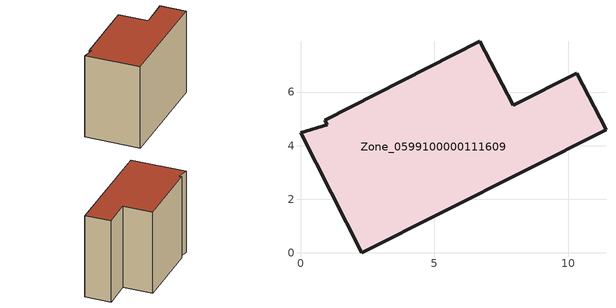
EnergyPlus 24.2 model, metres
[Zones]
Zone_0599100000111609
 floor ground (C_G): 0,4.49 1,4.77 0.9,4.95 6.69,7.9 7.93,5.5 10.31,6.71 11.4,4.6 2.29,0 z2.97
 wall outside (C_F): 2.29,0 11.4,4.6 10.31,6.71 7.93,5.5 6.69,7.9 0.9,4.95 1,4.77 0,4.49 2.29,0 z2.97:10.81
 roof outside (C_R): 1,4.77 0,4.49 2.29,0 11.4,4.6 10.31,6.71 7.93,5.5 6.69,7.9 0.9,4.95 z10.81
[BUILDING]
Pand.0599100000111609: North Axis=0; Terrain=City; Loads Convergence Tolerance Value=0.04; Temperature Convergence Tolerance Value=0.4; Solar Distribution=FullExterior; Maximum Number of Warmup Days=25; Minimum Number of Warmup Days=1
[Site:Location]
Rotterdam.The.Hague.AP_ZH_NLD Design_Conditions: Latitude=51.96; Longitude=4.45; Time Zone=1; Elevation=-4.5
[SITE:GROUNDTEMPERATURE:BUILDINGSURFACE]
18, 18, 18, 18, 18, 18, 18, 18, 18, 18, 18, 18
[MATERIAL] Thermal Absorptance=0.9; Solar Absorptance=0.7; Visible Absorptance=0.7
Name | Roughness | Thickness | Conductivity | Density | Specific Heat
G.TC.1946 | MediumSmooth | 0.15 | 1 | 540 | 1210
F.TC.1946 | Rough | 0.3 | 0.857143 | 1920 | 840
R.TC.1946 | MediumRough | 0.2 | 0.909091 | 1500 | 1000
[CONSTRUCTION]
C_G: G.TC.1946
C_F: F.TC.1946
C_R: R.TC.1946
[ZONE]
Zone_0599100000111609: Type=1; Multiplier=1; Ceiling Height=Autocalculate; Volume=Autocalculate; Floor Area=autocalculate; Part of Total Floor Area=Yes
[ZONEINFILTRATION:DESIGNFLOWRATE]
Infil_Zone_0599100000111609: Zone or ZoneList or Space or SpaceList=Zone_0599100000111609; Schedule=AlwaysOn; Design Flow Rate Calculation Method=Flow/Area; Flow Rate per Floor Area=0.003; Constant Term Coefficient=1; Temperature Term Coefficient=0; Velocity Term Coefficient=0; Velocity Squared Term Coefficient=0
[HVACTEMPLATE:ZONE:IDEALLOADSAIRSYSTEM]
Zone_0599100000111609: Maximum Heating Supply Air Temperature=50; Minimum Cooling Supply Air Temperature=13; Maximum Heating Supply Air Humidity Ratio=0.0156; Minimum Cooling Supply Air Humidity Ratio=0.0077; Heating Limit=NoLimit; Cooling Limit=NoLimit; Dehumidification Control Type=ConstantSensibleHeatRatio; Cooling Sensible Heat Ratio=0.7; Dehumidification Setpoint=60; Humidification Control Type=None; Humidification Setpoint=30; Outdoor Air Method=None; Outdoor Air Flow Rate per Person=0.00944; Outdoor Air Flow Rate per Zone Floor Area=0; Outdoor Air Flow Rate per Zone=0; Demand Controlled Ventilation Type=None; Outdoor Air Economizer Type=NoEconomizer; Heat Recovery Type=None; Sensible Heat Recovery Effectiveness=0.7; Latent Heat Recovery Effectiveness=0.65
[ZONECONTROL:THERMOSTAT]
ThermostatControl_Zone_0599100000111609: Zone or ZoneList=Zone_0599100000111609; Control Type Schedule=DualSetpointControlType; Control 1=Thermostat_Zone_0599100000111609; Temperature Difference Between Cutout And Setpoint=0
[THERMOSTATSETPOINT:DUALSETPOINT]
Thermostat_Zone_0599100000111609: Heating Setpoint Temperature Schedule=HeatingSetpoint_Zone_0599100000111609; Cooling Setpoint Temperature Schedule=CoolingSetpoint_Zone_0599100000111609
[SCHEDULE:COMPACT]
HeatingSetpoint_Zone_0599100000111609: Through: 12/31, For: AllDays, Until: 24:00, 21
CoolingSetpoint_Zone_0599100000111609: Through: 12/31, For: AllDays, Until: 24:00, 24
DualSetpointControlType: Through: 12/31, For: AllDays, Until: 24:00, 4
AlwaysOn: Through: 12/31, For: AllDays, Until: 24:00, 1
